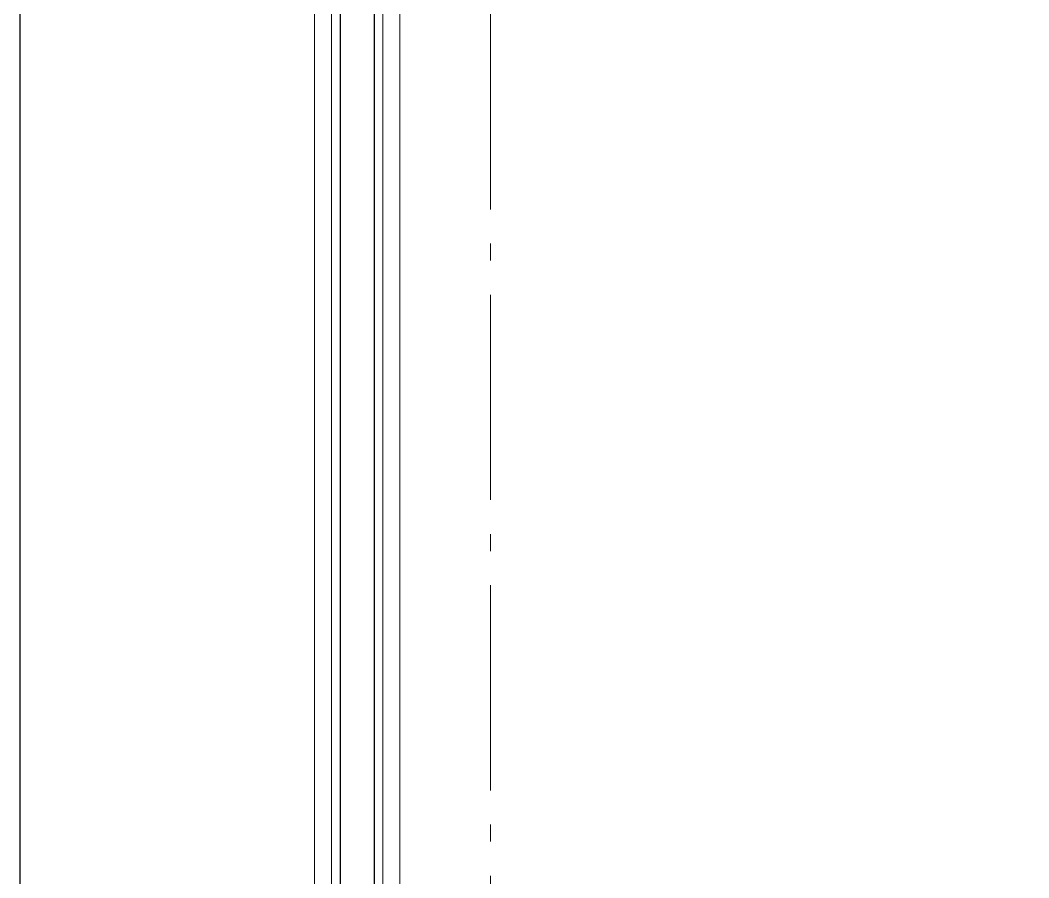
# Model space of a CAD drawing. Header units: millimetres. Extents: x -187347 to 135007, y -6415 to 292048.
# Drawn here: x -89691 to -83789, y 38297 to 43316 of the extents above; entities that cross this region are included whole.
import ezdxf

# ---------------------------------------------------------------- set-up
doc = ezdxf.new("R2010")
doc.units = ezdxf.units.MM
doc.header["$LTSCALE"] = 100
doc.linetypes.add('Z_LINE-CNTR', pattern=[17, 12, -2, 1, -2])
for name, color, linetype, lineweight in [('A-WALL', 7, 'Continuous', 5), ('A-WALL-FNSH', 7, 'Continuous', 5), ('A-WALL-PATT', 7, 'Continuous', 5), ('S-GRID', 7, 'Continuous', 5)]:
    doc.layers.add(name, color=color, linetype=linetype, lineweight=lineweight)
doc.layers.add('Tracklength', color=4, linetype='Continuous')

msp = doc.modelspace()

# ---------------------------------------------------------------- hatches: boundary and pattern name
at = {"layer": 'A-WALL-PATT', "true_color": 0x125900}
for points in [[(-87819.5, 32342), (-87818.7, 32342), (-87818.7, 43585), (-87819.5, 43585), (-87819.5, 32610.6)], [(-87620.3, 32342), (-87619.5, 32342), (-87619.5, 43585), (-87620.3, 43585), (-87620.3, 32610.6)]]:
    msp.add_hatch(color=88, dxfattribs=at).paths.add_polyline_path(points)

# ---------------------------------------------------------------- linework, layer by layer
at = {"layer": 'A-WALL', "lineweight": 25}
for p, q in [((-87818.7, 43585), (-87818.7, 32342)), ((-87620.3, 43585), (-87620.3, 32342))]:
    msp.add_line(p, q, dxfattribs=at)
at = {"layer": 'A-WALL'}
for p, q in [((-87869.5, 43535), (-87869.5, 32342)), ((-87569.5, 43535), (-87569.5, 32392)), ((-87969.5, 43435), (-87969.5, 32492)), ((-87469.5, 43435), (-87469.5, 32492))]:
    msp.add_line(p, q, dxfattribs=at)
at = {"layer": 'A-WALL-FNSH'}
for p, q in [((-87819.5, 43585), (-87819.5, 32342)), ((-87619.5, 32342), (-87619.5, 43585))]:
    msp.add_line(p, q, dxfattribs=at)
at = {"layer": 'S-GRID', "color": 152, "linetype": 'Z_LINE-CNTR'}
msp.add_line((-86939.9, 111408.8), (-86939.9, -6038.2), dxfattribs=at)
at = {"layer": 'Tracklength'}
msp.add_lwpolyline([(-89691.4, 120387.9), (-18064, 120387.9), (-18064, -6038.2), (-89691.4, -6038.2)], close=True, dxfattribs=at)

doc.saveas('drawing.dxf')
